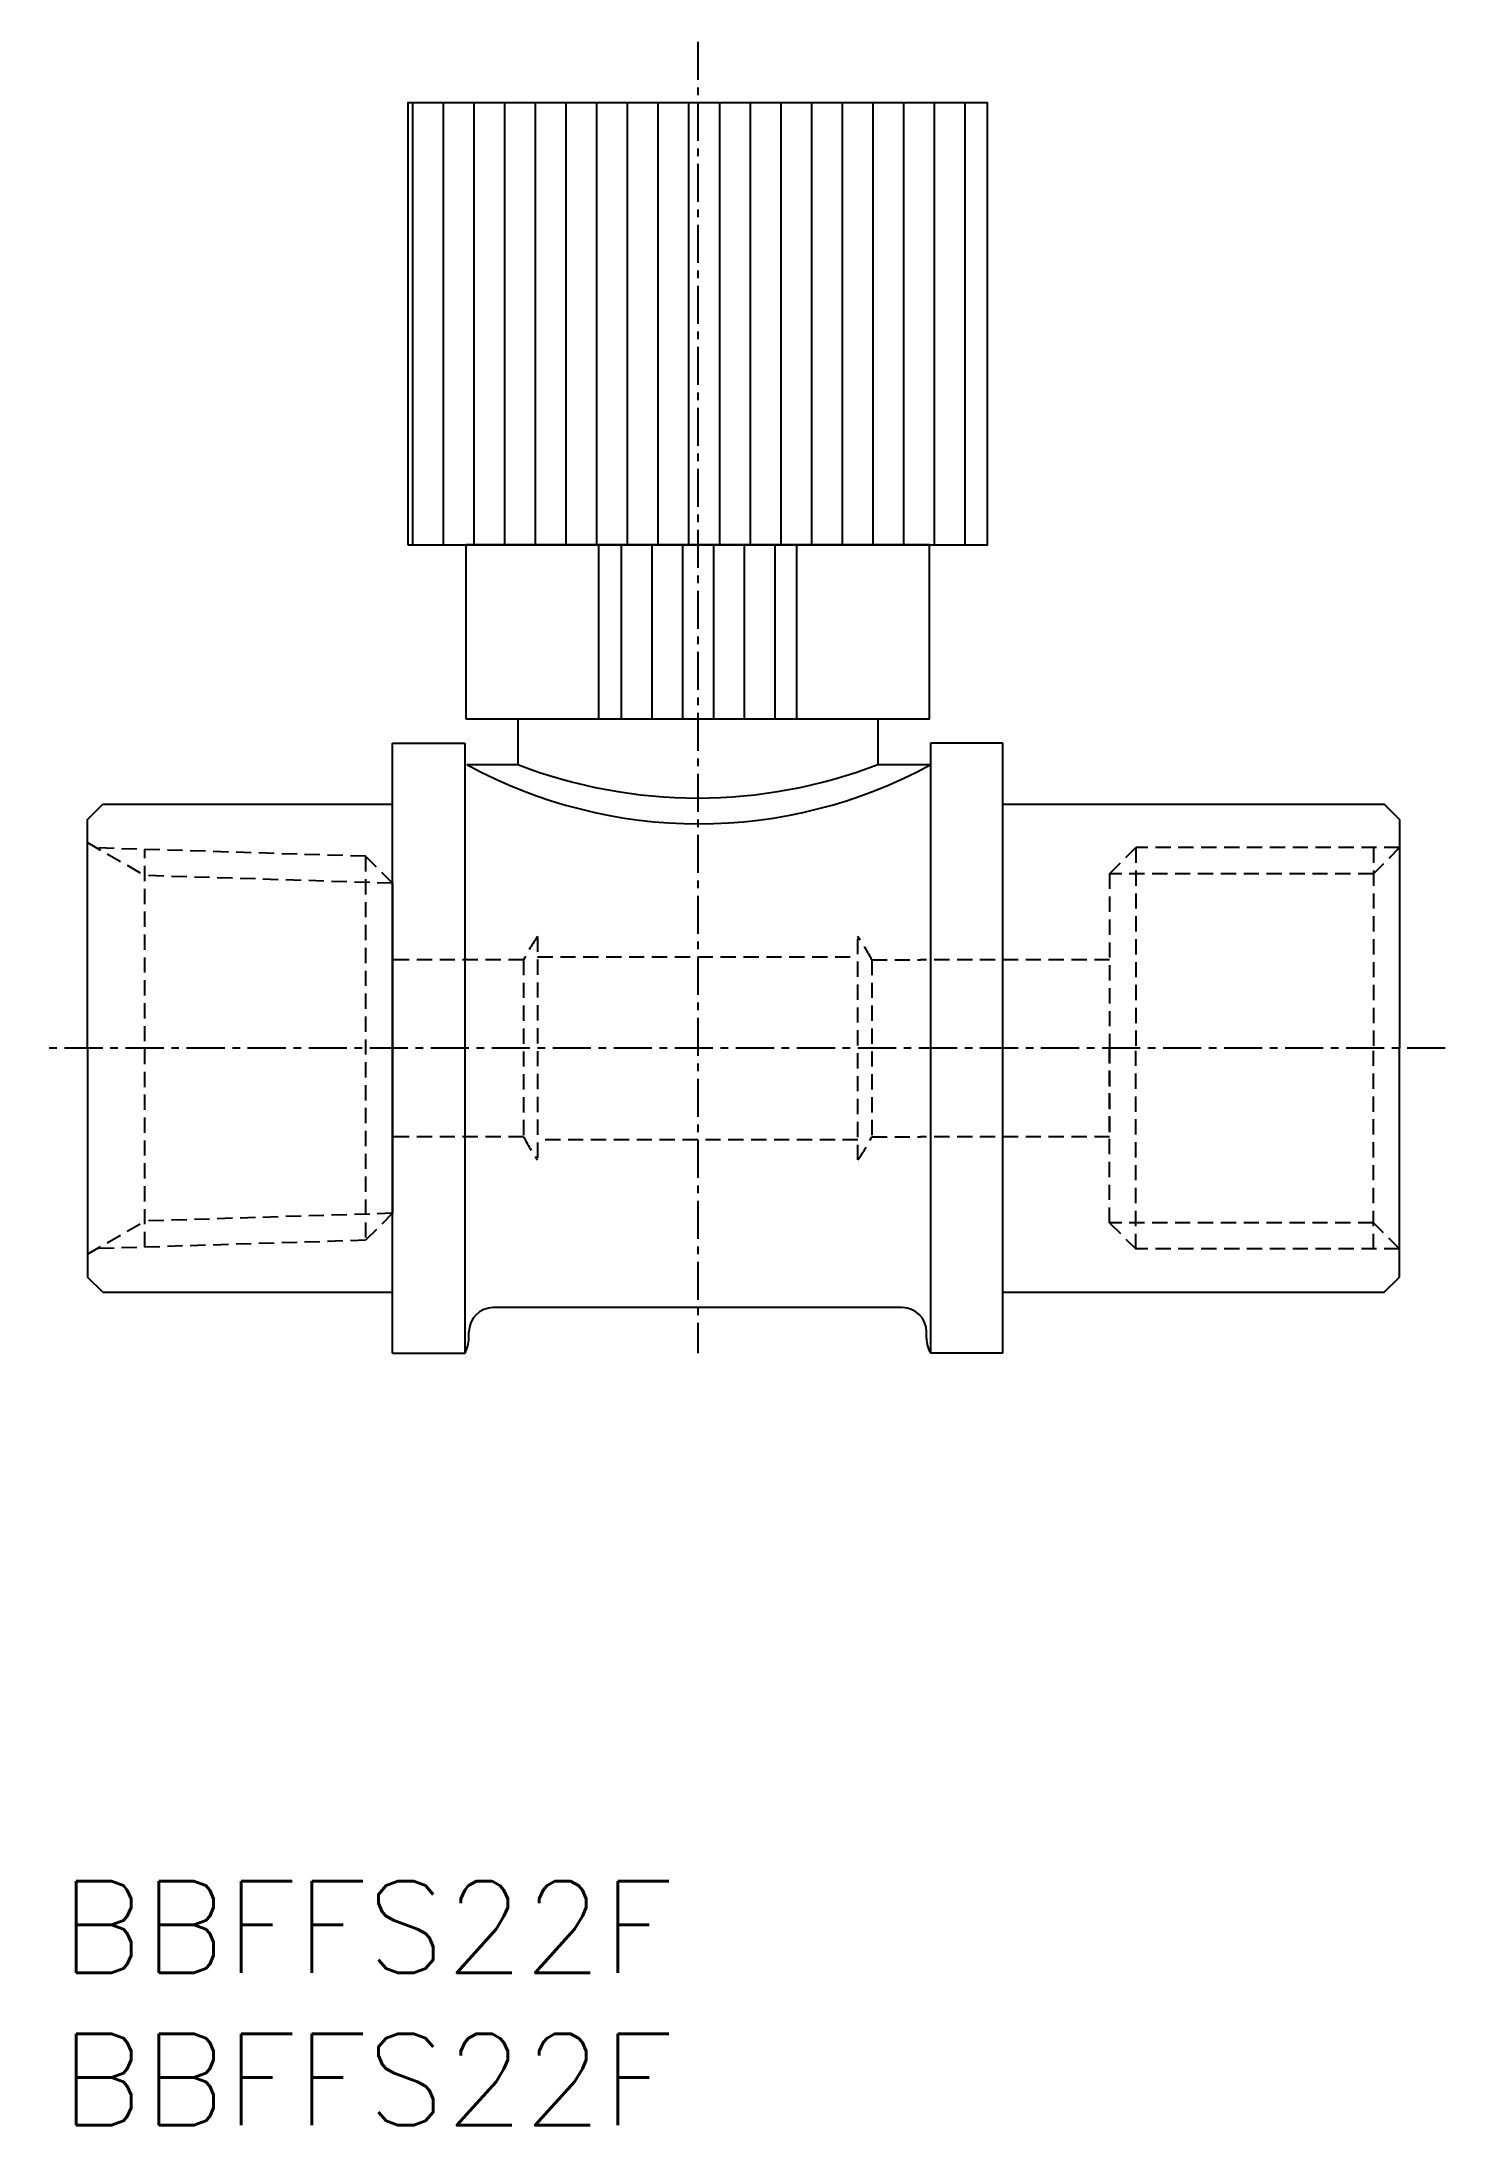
# Model space of a CAD drawing. Extents: x 135 to 181, y 65 to 133.3.
import ezdxf
from ezdxf.enums import TextEntityAlignment as Align

# ---------------------------------------------------------------- set-up
doc = ezdxf.new("R2010")
doc.units = 0
doc.linetypes.add('CENTER', pattern=[2, 1.25, -0.25, 0.25, -0.25])
doc.linetypes.add('DASHED', pattern=[0.75, 0.5, -0.25])
doc.layers.get('0').update_dxf_attribs({"linetype": 'CONTINUOUS'})
doc.layers.add('CENTER', color=1, linetype='CENTER')
doc.styles.get("Standard").update_dxf_attribs({"font": 'txt.shx', "bigfont": 'extfont.shx'})

# ---------------------------------------------------------------- blocks, each defined once
blk = doc.blocks.new('*X1')
at = {"color": 0, "linetype": 'CONTINUOUS'}
for p, q in [((154.054, 111.093), (154.054, 116.793)), ((155.059, 111.093), (155.059, 116.793)), ((156.064, 111.093), (156.064, 116.793)), ((157.07, 111.093), (157.07, 116.793)), ((158.075, 111.093), (158.075, 116.793)), ((159.081, 111.093), (159.081, 116.793))]:
    blk.add_line(p, q, dxfattribs=at)
blk = doc.blocks.new('*X2')
at = {"color": 0, "linetype": 'CONTINUOUS'}
for p, q in [((147.213, 116.793), (147.213, 131.293)), ((148.218, 116.793), (148.218, 131.293)), ((149.223, 116.793), (149.223, 131.293)), ((150.229, 116.793), (150.229, 131.293)), ((151.234, 116.793), (151.234, 131.293)), ((152.24, 116.793), (152.24, 131.293)), ((153.245, 116.793), (153.245, 131.293)), ((154.251, 116.793), (154.251, 131.293)), ((155.256, 116.793), (155.256, 131.293)), ((156.261, 116.793), (156.261, 131.293)), ((157.267, 116.793), (157.267, 131.293)), ((158.272, 116.793), (158.272, 131.293)), ((159.278, 116.793), (159.278, 131.293)), ((160.283, 116.793), (160.283, 131.293)), ((161.288, 116.793), (161.288, 131.293)), ((162.294, 116.793), (162.294, 131.293)), ((163.299, 116.793), (163.299, 131.293)), ((164.305, 116.793), (164.305, 131.293)), ((165.31, 116.793), (165.31, 131.293))]:
    blk.add_line(p, q, dxfattribs=at)

msp = doc.modelspace()

# ---------------------------------------------------------------- linework, layer by layer
at = {"color": 7, "linetype": 'CONTINUOUS'}
for p, q in [((149.621, 111.093), (163.474, 111.093)), ((150.647, 111.093), (150.647, 109.593)), ((162.447, 111.093), (162.447, 109.593)), ((146.547, 110.293), (148.913, 110.293)), ((146.547, 90.293), (146.547, 110.293)), ((148.913, 110.293), (148.913, 90.293)), ((164.181, 110.293), (164.181, 90.293)), ((166.547, 110.293), (164.181, 110.293)), ((166.547, 90.293), (166.547, 110.293)), ((148.984, 109.593), (150.647, 109.593)), ((162.447, 109.593), (164.181, 109.593)), ((136.547, 107.793), (137.047, 108.293)), ((137.047, 108.293), (146.547, 108.293)), ((166.547, 108.293), (179.047, 108.293)), ((179.547, 107.793), (179.047, 108.293)), ((136.547, 100.293), (136.547, 107.793)), ((179.547, 107.793), (179.547, 100.293)), ((146.547, 105.703), (146.547, 94.883)), ((136.547, 100.293), (136.547, 92.793)), ((179.547, 92.793), (179.547, 100.293)), ((137.047, 92.293), (136.547, 92.793)), ((137.047, 92.293), (146.547, 92.293)), ((166.547, 92.293), (179.047, 92.293)), ((179.047, 92.293), (179.547, 92.793)), ((163.247, 91.793), (149.847, 91.793)), ((149.047, 90.793), (149.047, 90.993)), ((164.047, 90.793), (164.047, 90.993)), ((146.547, 90.293), (148.913, 90.293)), ((166.547, 90.293), (164.181, 90.293))]:
    msp.add_line(p, q, dxfattribs=at)
at = {"color": 3, "linetype": 'DASHED'}
for p, q in [((136.547, 107.043), (138.429, 105.957)), ((145.664, 106.586), (136.861, 106.862)), ((138.429, 93.773), (138.429, 106.813)), ((146.547, 105.703), (145.664, 106.586)), ((145.664, 106.586), (145.664, 93.999)), ((170.047, 106.015), (170.903, 106.871)), ((170.903, 106.871), (170.903, 100.293)), ((179.547, 106.871), (170.903, 106.871)), ((179.547, 106.871), (178.691, 106.015)), ((178.691, 106.871), (178.691, 100.293)), ((146.547, 105.703), (138.429, 105.957)), ((170.047, 106.015), (170.047, 100.293)), ((178.691, 106.015), (170.047, 106.015)), ((151.297, 103.953), (151.297, 96.633)), ((161.797, 96.633), (161.797, 103.953)), ((150.842, 103.193), (146.547, 103.193)), ((150.842, 103.193), (150.842, 97.393)), ((151.297, 103.293), (161.797, 103.293)), ((162.253, 103.193), (162.253, 97.393)), ((162.253, 103.193), (163.847, 103.193)), ((170.047, 103.193), (163.847, 103.193)), ((170.047, 94.57), (170.047, 100.293)), ((170.047, 100.293), (170.047, 97.393)), ((170.903, 93.714), (170.903, 100.293)), ((178.691, 93.714), (178.691, 100.293)), ((150.842, 97.393), (146.547, 97.393)), ((161.797, 97.293), (151.297, 97.293)), ((162.253, 97.393), (163.847, 97.393)), ((170.047, 97.393), (163.847, 97.393)), ((136.547, 93.543), (138.429, 94.629)), ((146.547, 94.883), (138.429, 94.629)), ((146.547, 94.883), (145.664, 93.999)), ((170.047, 94.57), (170.903, 93.714)), ((178.691, 94.57), (170.047, 94.57)), ((179.547, 93.714), (178.691, 94.57)), ((145.664, 93.999), (136.861, 93.724)), ((179.547, 93.714), (170.903, 93.714))]:
    msp.add_line(p, q, dxfattribs=at)
at = {"color": 7, "linetype": 'CONTINUOUS'}
for points in [[(147.047, 116.793), (166.047, 116.793), (166.047, 131.293), (147.047, 131.293)], [(148.947, 111.093), (164.147, 111.093), (164.147, 116.793), (148.947, 116.793)], [(153.297, 111.093), (159.797, 111.093), (159.797, 116.793), (153.297, 116.793)]]:
    msp.add_lwpolyline(points, close=True, dxfattribs=at)
for centre, radius, start, end in [((156.583, 123.512), 15.859, 241.36939, 298.63061), ((156.547, 124.946), 16.448, 248.97945, 291.02055), ((149.847, 90.993), 0.8, 90, 180), ((163.247, 90.993), 0.8, 0, 90), ((148.047, 90.793), 1, 330, 0), ((165.047, 90.793), 1, 180, 210)]:
    msp.add_arc(centre, radius, start, end, dxfattribs=at)
at = {"color": 3, "linetype": 'DASHED'}
for start, end in [(145.11609, 153.05564), (26.94436, 34.88391), (206.94436, 214.88391), (325.11609, 333.05564)]:
    msp.add_arc((156.547, 100.293), 6.4, start, end, dxfattribs=at)
at = {"layer": 'CENTER', "color": 1, "linetype": 'CENTER'}
for p, q in [((156.547, 133.293), (156.547, 90.293)), ((181.047, 100.293), (135.047, 100.293))]:
    msp.add_line(p, q, dxfattribs=at)

# ---------------------------------------------------------------- block references
at = {"color": 7, "linetype": 'CONTINUOUS'}
for name in ['*X2', '*X1']:
    msp.add_blockref(name, (0, 0), dxfattribs=at)

# ---------------------------------------------------------------- texts
for p in [(135.667, 71.484), (135.667, 66.484)]:
    msp.add_text('BBFFS22F', height=3, dxfattribs=at).set_placement(p, align=Align.MIDDLE_LEFT)

doc.saveas('drawing.dxf')
